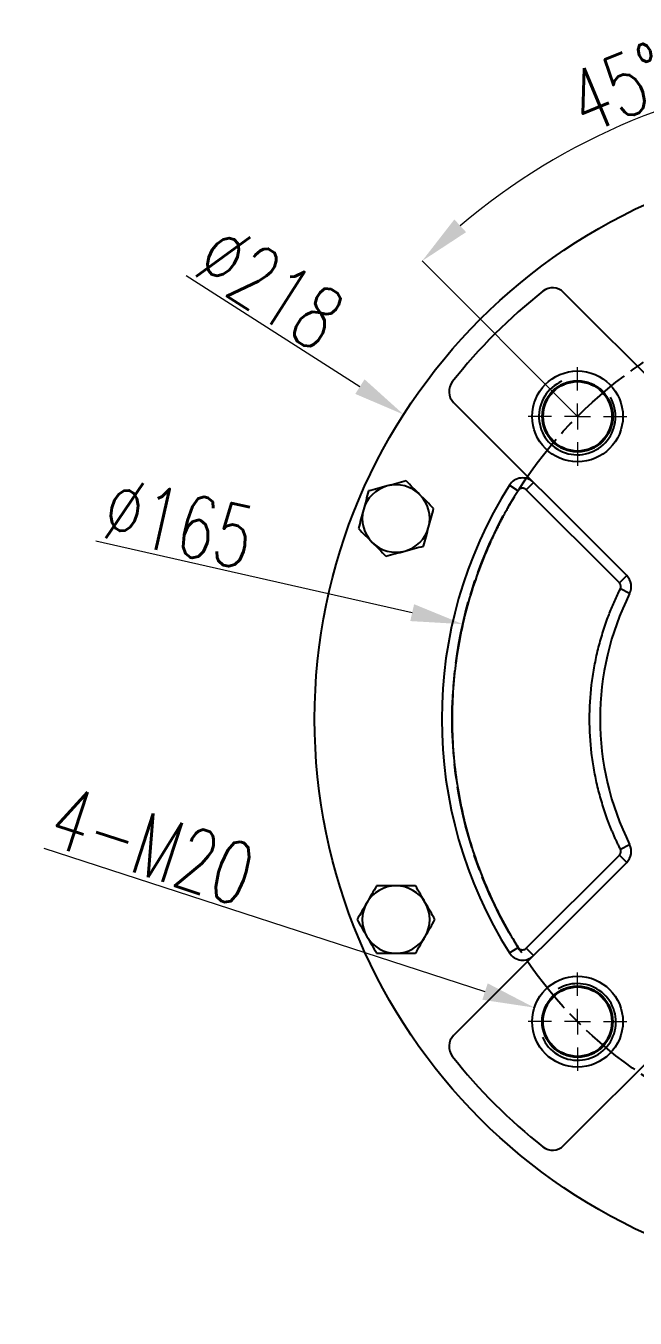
# Model space of a CAD drawing. Header units: millimetres. Extents: x 2301 to 4250, y 838 to 2217.
# Drawn here: x 3339.3 to 3456.8, y 1474.5 to 1723.6 of the extents above; entities that cross this region are included whole.
import ezdxf

# ---------------------------------------------------------------- set-up
doc = ezdxf.new("R2010")
doc.units = ezdxf.units.MM
doc.linetypes.add('AM_ISO08W050', pattern=[18, 12, -1.5, 3, -1.5])
for name, color, linetype, lineweight in [('10', 7, 'Continuous', 0), ('AM_5', 3, 'Continuous', 25), ('AM_7', 4, 'AM_ISO08W050', 25), ('粗实线', 7, 'Continuous', 40)]:
    doc.layers.add(name, color=color, linetype=linetype, lineweight=lineweight)
doc.styles.add('SLDTEXTSTYLE1', font='txt.shx', dxfattribs={"width": 0.7, "bigfont": 'gbcbig.shx'})
doc.dimstyles.new('SLDDIMSTYLE12$2', dxfattribs={"dimtxt": 12, "dimasz": 10, "dimexe": 0, "dimexo": 0.0625, "dimgap": 0.875, "dimtad": 1, "dimdec": 1, "dimlfac": 1.8, "dimrnd": 1e-09, "dimzin": 12, "dimdsep": 46, "dimtxsty": 'SLDTEXTSTYLE1', "dimcen": 0.09, "dimdle": 8.16, "dimclrd": 3, "dimclre": 3, "dimadec": 0, "dimazin": 3, "dimtfac": 1, "dimtdec": 1, "dimtofl": 0, "dimtmove": 0, "dimatfit": 3, "dimfxl": 0, "dimfrac": 2, "dimtolj": 1, "dimlwd": 5, "dimlwe": 5, "dimarcsym": 0})
doc.dimstyles.new('SLDDIMSTYLE12$3', dxfattribs={"dimtxt": 12, "dimasz": 10, "dimexe": 0, "dimexo": 0.0625, "dimgap": 0.875, "dimtad": 1, "dimdec": 1, "dimlfac": 1.8, "dimrnd": 1e-09, "dimzin": 12, "dimdsep": 46, "dimtxsty": 'SLDTEXTSTYLE1', "dimcen": 0.09, "dimdle": 8.16, "dimclrd": 3, "dimclre": 3, "dimadec": 0, "dimazin": 3, "dimtfac": 1, "dimtdec": 1, "dimtofl": 0, "dimtmove": 0, "dimatfit": 3, "dimfxl": 0, "dimfrac": 2, "dimtolj": 1, "dimlwd": 5, "dimlwe": 5, "dimarcsym": 0})

# ---------------------------------------------------------------- blocks, each defined once
blk = doc.blocks.new('SW_CENTERMARKSYMBOL_2')
at = {"layer": '10', "color": 0}
for p, q in [((0, 1), (0, 1.9)), ((0, 0), (0, 0.5)), ((-1, 0), (-1.9, 0)), ((0, 0), (-0.5, 0)), ((0, 0), (0, -0.5)), ((0, 0), (0.5, 0)), ((1, 0), (1.9, 0)), ((0, -1), (0, -1.9))]:
    blk.add_line(p, q, dxfattribs=at)
blk = doc.blocks.new('SW_CENTERMARKSYMBOL_3')
at = {"layer": '10', "color": 0}
for p, q in [((0, 1), (0, 1.9)), ((0, 0), (0, 0.5)), ((-1, 0), (-1.9, 0)), ((0, 0), (-0.5, 0)), ((0, 0), (0, -0.5)), ((0, 0), (0.5, 0)), ((1, 0), (1.9, 0)), ((0, -1), (0, -1.9))]:
    blk.add_line(p, q, dxfattribs=at)
blk = doc.blocks.new('*D61')
at = {"layer": 'AM_5', "color": 3, "linetype": 'Continuous', "lineweight": 5, "transparency": 16777216}
blk.add_line((3370.24, 1675.46), (3403.73, 1654.05), dxfattribs=at)
at = {"layer": 'AM_5', "color": 3, "lineweight": 5, "transparency": 16777216}
for p, q in [((3503.92, 1589.98), (3504.1, 1589.98)), ((3504.01, 1589.89), (3504.01, 1590.07))]:
    blk.add_line(p, q, dxfattribs=at)
at = {"layer": 'AM_5', "color": 3, "transparency": 16777216}
blk.add_solid([(3404.63, 1655.46), (3402.84, 1652.65), (3412.16, 1648.67)], dxfattribs=at)
at = {"layer": 'Defpoints', "color": 0, "transparency": 16777216}
for p in [(3412.16, 1648.67), (3595.86, 1531.29)]:
    blk.add_point(p, dxfattribs=at)
at = {"layer": 'AM_5', "color": 0, "transparency": 16777216, "insert": (3386.47, 1673.24), "char_height": 12, "attachment_point": 5, "rotation": 327.4226, "style": 'SLDTEXTSTYLE1'}
blk.add_mtext('\\A1;∅218', dxfattribs=at)
blk = doc.blocks.new('*D62')
at = {"layer": 'AM_5', "color": 3, "linetype": 'Continuous', "lineweight": 5, "transparency": 16777216}
blk.add_line((3352.86, 1624.35), (3413.81, 1610.49), dxfattribs=at)
at = {"layer": 'AM_5', "color": 3, "lineweight": 5, "transparency": 16777216}
for p, q in [((3503.92, 1589.98), (3504.1, 1589.98)), ((3504.01, 1589.89), (3504.01, 1590.07))]:
    blk.add_line(p, q, dxfattribs=at)
at = {"layer": 'AM_5', "color": 3, "transparency": 16777216}
blk.add_solid([(3414.18, 1612.11), (3413.44, 1608.86), (3423.56, 1608.27)], dxfattribs=at)
at = {"layer": 'Defpoints', "color": 0, "transparency": 16777216}
for p in [(3423.56, 1608.27), (3584.46, 1571.69)]:
    blk.add_point(p, dxfattribs=at)
at = {"layer": 'AM_5', "color": 0, "transparency": 16777216, "insert": (3368.89, 1627.75), "char_height": 12, "attachment_point": 5, "rotation": 347.19, "style": 'SLDTEXTSTYLE1'}
blk.add_mtext('\\A1;∅165', dxfattribs=at)
blk = doc.blocks.new('*D63')
at = {"layer": 'AM_5', "color": 3, "linetype": 'Continuous', "lineweight": 5, "transparency": 16777216}
blk.add_line((3342.83, 1565.11), (3427.84, 1537.44), dxfattribs=at)
at = {"layer": 'AM_5', "color": 3, "lineweight": 5, "transparency": 16777216}
for p, q in [((3445.58, 1531.64), (3445.76, 1531.64)), ((3445.67, 1531.55), (3445.67, 1531.73))]:
    blk.add_line(p, q, dxfattribs=at)
at = {"layer": 'AM_5', "color": 3, "transparency": 16777216}
blk.add_solid([(3428.36, 1539.03), (3427.33, 1535.86), (3437.35, 1534.35)], dxfattribs=at)
at = {"layer": 'Defpoints', "color": 0, "transparency": 16777216}
for p in [(3437.35, 1534.35), (3454, 1528.94)]:
    blk.add_point(p, dxfattribs=at)
at = {"layer": 'AM_5', "color": 0, "transparency": 16777216, "insert": (3363.76, 1565.52), "char_height": 12, "attachment_point": 5, "rotation": 341.9774, "style": 'SLDTEXTSTYLE1'}
blk.add_mtext('\\A1;4-M20', dxfattribs=at)
blk = doc.blocks.new('*D58')
at = {"layer": 'AM_5', "color": 3, "linetype": 'Continuous', "lineweight": 5, "transparency": 16777216}
blk.add_line((3504.01, 1704.62), (3504.01, 1714.84), dxfattribs=at)
at = {"layer": 'AM_5', "color": 3, "lineweight": 5, "transparency": 16777216}
blk.add_line((3445.63, 1648.36), (3415.72, 1678.27), dxfattribs=at)
at = {"layer": 'AM_5', "color": 3, "linetype": 'Continuous', "lineweight": 5, "transparency": 16777216}
blk.add_arc((3504.01, 1589.98), 124.86, 94.59, 130.41, dxfattribs=at)
at = {"layer": 'AM_5', "color": 3, "transparency": 16777216}
for points in [[(3493.95, 1716.1), (3494.09, 1712.77), (3504.01, 1714.84)], [(3424.2, 1683.83), (3421.94, 1686.28), (3415.72, 1678.27)]]:
    blk.add_solid(points, dxfattribs=at)
at = {"layer": 'Defpoints', "color": 0, "transparency": 16777216}
for p in [(3471.69, 1710.59), (3504.01, 1704.55), (3445.67, 1648.32), (3504.01, 1589.98), (3504.01, 1474.49)]:
    blk.add_point(p, dxfattribs=at)
at = {"layer": 'AM_5', "color": 0, "transparency": 16777216, "insert": (3453.6, 1711.69), "char_height": 12, "attachment_point": 5, "rotation": 22.5, "style": 'SLDTEXTSTYLE1'}
blk.add_mtext('\\A1;45°', dxfattribs=at)
blk = doc.blocks.new('*U47')
at = {"layer": 'AM_5', "linetype": 'ByBlock'}
blk.add_arc((0, 0.31), 7.39, 113.617, 30.178, dxfattribs=at)
at = {"layer": '粗实线', "linetype": 'ByBlock'}
blk.add_circle((0.05, 0.33), 6.75, dxfattribs=at)
blk = doc.blocks.new('*U49')
at = {"layer": '粗实线', "color": 0, "linetype": 'ByBlock', "lineweight": -2, "transparency": 16777216}
blk.add_blockref('*U47', (19354.88, 3195.29), dxfattribs=at)
for p, rotation in [((19471.27, 3195.66), 270), ((19355.25, 3078.89), 90.00000000000001), ((19471.65, 3079.27), 180)]:
    blk.add_blockref('*U47', p, dxfattribs=dict(at, rotation=rotation))

msp = doc.modelspace()

# ---------------------------------------------------------------- linework, layer by layer
at = {"color": 7, "linetype": 'Continuous', "lineweight": 25}
for p, q in [((3476.375, 1638.829), (3442.993, 1672.21)), ((3421.78, 1650.997), (3455.162, 1617.616)), ((3432.539, 1635.058), (3434.231, 1633.991)), ((3437.198, 1635.579), (3435.784, 1634.165)), ((3453.747, 1616.202), (3435.784, 1634.165)), ((3455.162, 1617.616), (3453.747, 1616.202)), ((3455.723, 1614.152), (3453.934, 1615.047)), ((3453.934, 1564.913), (3455.723, 1565.808)), ((3455.162, 1562.344), (3421.78, 1528.962)), ((3435.784, 1545.794), (3453.747, 1563.758)), ((3453.747, 1563.758), (3455.162, 1562.344)), ((3432.539, 1544.901), (3434.231, 1545.968)), ((3435.784, 1545.794), (3437.198, 1544.38)), ((3442.993, 1507.749), (3476.375, 1541.13))]:
    msp.add_line(p, q, dxfattribs=at)
for centre, radius in [((3504.011, 1589.98), 109), ((3445.675, 1648.316), 8.75), ((3445.675, 1531.643), 8.75)]:
    msp.add_circle(centre, radius, dxfattribs=at)
for centre, radius, start, end in [((3504.011, 1589.98), 105, 128.24367, 141.75633), ((3440.872, 1670.089), 3, 45, 128.24367), ((3423.902, 1653.118), 3, 141.75633, 225), ((3410.699, 1628.631), 6.5, 105, 165), ((3410.699, 1628.631), 6.5, 45, 105), ((3504.011, 1589.98), 84.5, 147.75949, 212.24051), ((3435.077, 1633.458), 3, 45, 147.75949), ((3410.699, 1628.631), 6.5, 345, 45), ((3410.699, 1628.631), 6.5, 165, 225), ((3410.699, 1628.631), 6.5, 285, 345), ((3410.699, 1628.631), 6.5, 225, 285), ((3453.04, 1615.494), 3, 333.40848, 45), ((3504.011, 1589.98), 54, 153.40848, 206.59152), ((3453.04, 1564.465), 3, 315, 26.59152), ((3410.699, 1551.329), 6.5, 90, 150), ((3410.699, 1551.329), 6.5, 30, 90), ((3410.699, 1551.329), 6.5, 150, 210), ((3410.699, 1551.329), 6.5, 330, 30), ((3410.699, 1551.329), 6.5, 210, 270), ((3410.699, 1551.329), 6.5, 270, 330), ((3435.077, 1546.502), 3, 212.24051, 315), ((3423.902, 1526.841), 3, 135, 218.24367), ((3504.011, 1589.98), 105, 218.24367, 231.75633), ((3440.872, 1509.87), 3, 231.75633, 315)]:
    msp.add_arc(centre, radius, start, end, dxfattribs=at)
for points in [[(3409.017, 1634.909), (3407.797, 1634.582), (3406.59, 1634.259), (3405.392, 1633.938)], [(3412.642, 1635.881), (3411.443, 1635.559), (3410.236, 1635.236), (3409.017, 1634.909)], [(3415.295, 1633.227), (3414.402, 1634.12), (3413.519, 1635.003), (3412.642, 1635.881)], [(3405.392, 1633.938), (3405.071, 1632.739), (3404.747, 1631.533), (3404.42, 1630.313)], [(3417.949, 1630.573), (3417.071, 1631.451), (3416.188, 1632.334), (3415.295, 1633.227)], [(3404.42, 1630.313), (3404.094, 1629.093), (3403.77, 1627.887), (3403.449, 1626.688)], [(3416.977, 1626.948), (3417.304, 1628.168), (3417.628, 1629.375), (3417.949, 1630.573)], [(3403.449, 1626.688), (3404.327, 1625.811), (3405.21, 1624.927), (3406.103, 1624.035)], [(3416.006, 1623.323), (3416.327, 1624.522), (3416.651, 1625.729), (3416.977, 1626.948)], [(3406.103, 1624.035), (3406.996, 1623.142), (3407.879, 1622.258), (3408.756, 1621.381)], [(3408.756, 1621.381), (3409.955, 1621.702), (3411.162, 1622.025), (3412.381, 1622.352)], [(3412.381, 1622.352), (3413.601, 1622.679), (3414.808, 1623.002), (3416.006, 1623.323)], [(3406.946, 1557.829), (3406.326, 1556.754), (3405.701, 1555.672), (3405.07, 1554.579)], [(3410.699, 1557.829), (3409.436, 1557.829), (3408.187, 1557.829), (3406.946, 1557.829)], [(3414.452, 1557.829), (3413.211, 1557.829), (3411.962, 1557.829), (3410.699, 1557.829)], [(3416.328, 1554.579), (3415.697, 1555.672), (3415.072, 1556.754), (3414.452, 1557.829)], [(3405.07, 1554.579), (3404.438, 1553.485), (3403.814, 1552.403), (3403.193, 1551.329)], [(3418.205, 1551.329), (3417.584, 1552.403), (3416.96, 1553.485), (3416.328, 1554.579)], [(3403.193, 1551.329), (3403.814, 1550.254), (3404.438, 1549.172), (3405.07, 1548.079)], [(3416.328, 1548.079), (3416.96, 1549.172), (3417.584, 1550.254), (3418.205, 1551.329)], [(3405.07, 1548.079), (3405.701, 1546.985), (3406.326, 1545.903), (3406.946, 1544.829)], [(3414.452, 1544.829), (3415.072, 1545.903), (3415.697, 1546.985), (3416.328, 1548.079)], [(3406.946, 1544.829), (3408.187, 1544.829), (3409.436, 1544.829), (3410.699, 1544.829)], [(3410.699, 1544.829), (3411.962, 1544.829), (3413.211, 1544.829), (3414.452, 1544.829)], [(3434.231, 1545.968), (3434.252, 1545.937), (3434.293, 1545.875), (3434.344, 1545.821), (3434.37, 1545.794)]]:
    msp.add_open_spline(points, degree=3, dxfattribs=at)
for points, knots in [([(3435.784, 1634.165), (3435.762, 1634.186), (3435.719, 1634.227), (3435.647, 1634.281), (3435.572, 1634.329), (3435.492, 1634.369), (3435.367, 1634.419), (3435.19, 1634.46), (3434.965, 1634.46), (3434.745, 1634.411), (3434.564, 1634.323), (3434.423, 1634.22), (3434.316, 1634.115), (3434.259, 1634.033), (3434.231, 1633.991)], [0, 0, 0, 0, 0.05041182, 0.10023523, 0.14987689, 0.19974792, 0.25025383, 0.37501079, 0.50006988, 0.624827, 0.74988622, 0.83350955, 0.91624564, 1, 1, 1, 1]), ([(3434.231, 1633.991), (3434.066, 1633.727), (3433.735, 1633.199), (3433.251, 1632.401), (3432.775, 1631.597), (3432.309, 1630.789), (3431.852, 1629.976), (3431.404, 1629.157), (3430.966, 1628.334), (3430.537, 1627.505), (3430.117, 1626.672), (3429.707, 1625.833), (3429.306, 1624.99), (3428.239, 1622.678), (3426.648, 1618.832), (3424.809, 1613.318), (3423.353, 1607.648), (3422.295, 1601.83), (3421.653, 1595.93), (3421.44, 1589.98), (3421.653, 1584.029), (3422.295, 1578.13), (3423.353, 1572.312), (3424.809, 1566.642), (3426.648, 1561.127), (3428.323, 1557.076), (3429.588, 1554.366), (3430.293, 1552.929), (3431.025, 1551.506), (3431.784, 1550.099), (3432.572, 1548.706), (3433.384, 1547.327), (3433.949, 1546.421), (3434.231, 1545.968)], [0, 0, 0, 0, 0.0100671, 0.0201279, 0.0301836, 0.0402356, 0.050285, 0.0603332, 0.0703815, 0.0804311, 0.0904834, 0.1005397, 0.1106012, 0.1206692, 0.1828153, 0.2449671, 0.3083928, 0.3718241, 0.4359097, 0.5000006, 0.5640861, 0.6281771, 0.6916028, 0.7550342, 0.8171802, 0.879332, 0.8965858, 0.9138237, 0.931052, 0.9482773, 0.965506, 0.9827448, 1, 1, 1, 1]), ([(3453.934, 1564.913), (3453.83, 1565.123), (3453.621, 1565.544), (3453.318, 1566.181), (3453.022, 1566.821), (3452.735, 1567.464), (3452.456, 1568.111), (3452.185, 1568.761), (3451.922, 1569.415), (3451.667, 1570.073), (3451.126, 1571.524), (3450.368, 1573.795), (3449.519, 1576.935), (3448.85, 1580.135), (3448.206, 1584.478), (3447.88, 1589.98), (3448.206, 1595.481), (3448.85, 1599.825), (3449.519, 1603.024), (3450.368, 1606.164), (3451.185, 1608.614), (3451.867, 1610.414), (3452.343, 1611.59), (3452.846, 1612.754), (3453.374, 1613.908), (3453.748, 1614.667), (3453.934, 1615.047)], [0, 0, 0, 0, 0.0135726, 0.0271379, 0.0406981, 0.0542553, 0.0678116, 0.0813693, 0.0949304, 0.1084972, 0.1220717, 0.1843436, 0.2466252, 0.3097583, 0.3729012, 0.5000009, 0.6271006, 0.6902336, 0.7533765, 0.8156484, 0.8779301, 0.9023551, 0.926762, 0.9511634, 0.9755719, 1, 1, 1, 1]), ([(3453.934, 1615.047), (3453.949, 1615.077), (3453.977, 1615.139), (3454.008, 1615.236), (3454.033, 1615.354), (3454.045, 1615.495), (3454.032, 1615.655), (3453.994, 1615.811), (3453.931, 1615.956), (3453.85, 1616.089), (3453.782, 1616.164), (3453.747, 1616.202)], [0, 0, 0, 0, 0.0813325, 0.1623376, 0.2438581, 0.3717459, 0.5000629, 0.6279508, 0.7562678, 0.8780283, 1, 1, 1, 1]), ([(3453.747, 1563.758), (3453.771, 1563.782), (3453.817, 1563.832), (3453.877, 1563.914), (3453.938, 1564.018), (3453.993, 1564.148), (3454.031, 1564.304), (3454.045, 1564.464), (3454.032, 1564.622), (3453.997, 1564.773), (3453.955, 1564.866), (3453.934, 1564.913)], [0, 0, 0, 0, 0.0813325, 0.1623376, 0.2438581, 0.3717459, 0.5000629, 0.6279508, 0.7562678, 0.8780283, 1, 1, 1, 1]), ([(3434.37, 1545.794), (3434.393, 1545.773), (3434.438, 1545.729), (3434.514, 1545.673), (3434.594, 1545.624), (3434.712, 1545.566), (3434.872, 1545.515), (3435.077, 1545.495), (3435.281, 1545.515), (3435.471, 1545.576), (3435.643, 1545.668), (3435.737, 1545.752), (3435.784, 1545.794)], [0, 0, 0, 0, 0.060259, 0.1200207, 0.1798243, 0.2402078, 0.3699983, 0.5001303, 0.629921, 0.7600531, 0.8799433, 1, 1, 1, 1])]:
    msp.add_open_spline(points, degree=3, knots=knots, dxfattribs=at)
at = {"layer": 'AM_7'}
msp.add_circle((3504.011, 1589.98), 82.5, dxfattribs=at)

# ---------------------------------------------------------------- block references
at = {"layer": '10', "xscale": 5, "yscale": 5, "zscale": 5}
for name, p in [('SW_CENTERMARKSYMBOL_2', (3445.675, 1648.316)), ('SW_CENTERMARKSYMBOL_3', (3445.675, 1531.643))]:
    msp.add_blockref(name, p, dxfattribs=at)
at = {"layer": '粗实线', "linetype": 'ByBlock'}
msp.add_blockref('*U49', (-15909.254, -1547.296), dxfattribs=at)

# ---------------------------------------------------------------- dimensions: what is measured, and where the dimension line sits
at = {"layer": 'AM_5'}
dim = msp.add_angular_dim_2l(base=(3471.695, 1710.585), line1=((3504.011, 1474.492), (3504.011, 1704.553)), line2=((3504.011, 1589.98), (3445.675, 1648.316)), dimstyle='SLDDIMSTYLE12$2', override={"dimlfac": 1, "dimpost": ''}, dxfattribs=at)
dim.commit()
dim.dimension.update_dxf_attribs({"geometry": '*D58', "text_midpoint": (3453.598, 1711.687)})
dim = msp.add_diameter_dim_2p(p1=(3595.861, 1531.29), p2=(3412.16, 1648.669), dimstyle='SLDDIMSTYLE12$3', override={"dimlfac": 1, "dimpost": ''}, dxfattribs=at)
dim.commit()
dim.dimension.update_dxf_attribs({"geometry": '*D61', "text_midpoint": (3386.474, 1673.241)})
dim = msp.add_diameter_dim_2p(p1=(3584.457, 1571.688), p2=(3423.564, 1608.271), dimstyle='SLDDIMSTYLE12$3', override={"dimlfac": 1, "dimpost": ''}, dxfattribs=at)
dim.commit()
dim.dimension.update_dxf_attribs({"geometry": '*D62', "text_midpoint": (3367.365, 1621.05), "dimtype": 163})
dim = msp.add_diameter_dim_2p(p1=(3453.995, 1528.936), p2=(3437.354, 1534.351), text='4-M20', dimstyle='SLDDIMSTYLE12$3', override={"dimlfac": 1, "dimpost": ''}, dxfattribs=at)
dim.commit()
dim.dimension.update_dxf_attribs({"geometry": '*D63', "text_midpoint": (3361.632, 1558.987), "dimtype": 163})

doc.saveas('drawing.dxf')
